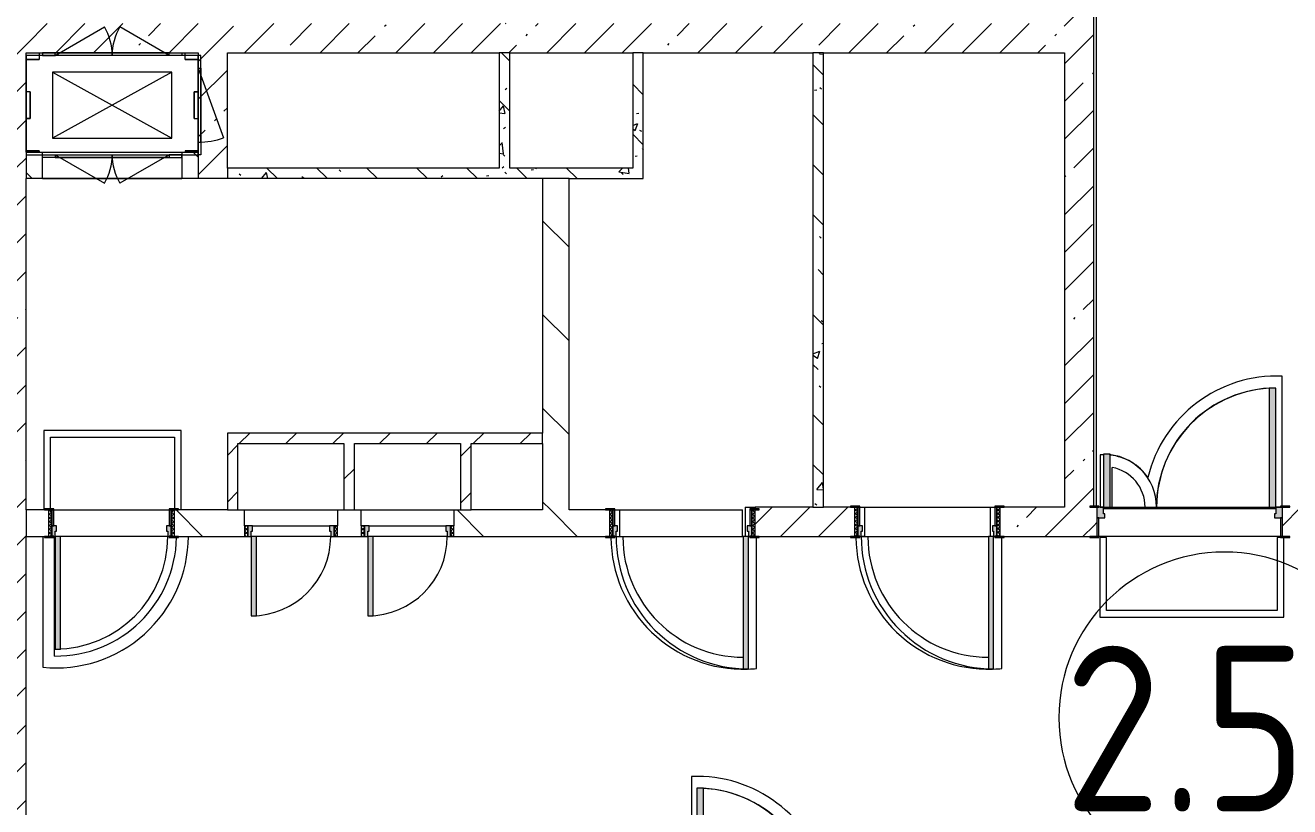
# Model space of a CAD drawing. Header units: millimetres. Extents: x 39815 to 261742, y -8553 to 29000.
# Drawn here: x 219696 to 229242, y 11360 to 17257 of the extents above; entities that cross this region are included whole.
import ezdxf

# ---------------------------------------------------------------- set-up
doc = ezdxf.new("R2010")
doc.units = ezdxf.units.MM
for name, color, linetype, lineweight in [('A-AREA-IDEN', 7, 'Continuous', 9), ('A-GENM-2', 7, 'Continuous', 5), ('A-WALL-2', 7, 'Continuous', 9), ('I-WALL-3', 7, 'Continuous', 5), ('M-EQPM-1', 7, 'Continuous', 5)]:
    doc.layers.add(name, color=color, linetype=linetype, lineweight=lineweight)
for name, color, linetype, lineweight, true_color in [('A-DOOR-2', 7, 'Continuous', 5, 0xaaaaaa), ('A-DOOR-3', 7, 'Continuous', 5, 0xe2e2e2), ('A-DOOR-FRAM-2', 7, 'Continuous', 5, 0xe2e2e2), ('A-DOOR-FRAM-3', 7, 'Continuous', 5, 0xaaaaaa), ('A-FLOR-1', 7, 'Continuous', 5, 0xaaaaaa), ('I-WALL-5', 7, 'Continuous', 5, 0x787878)]:
    doc.layers.add(name, color=color, linetype=linetype, lineweight=lineweight, true_color=true_color)
doc.styles.add('GOST Common_3', font='GOST_Common.ttf', dxfattribs={"width": 0.9, "height": 1250})
pattern_1 = [(45, (134731.94, 0), (-285.1231, 285.1231), []), (45, (135017.06, 0), (-285.1231, 285.1231), [504.031, -100.806, 16.764, -84.042])]
pattern_2 = [(135, (134731.94, 0), (-353.5534, -353.5534), [])]
pattern_3 = [(135, (134731.94, 0), (-377.1708, -377.1708), [533.4, -88.9, 17.78, -88.9]), (135, (134731.94, 376.94), (-377.1708, -377.1708), []), (50, (134731.94, 0), (637.6445, -55.7866), [66.675, -733.425]), (355, (134731.94, 0), (-123.3494, 668.699), [53.34, -586.74]), (100.451, (134785.1, -4.65), (514.299, 612.908), [56.665, -623.315]), (46.184, (134731.94, 177.8), (948.7764, -147.15), [100.012, -1100.137]), (96.636, (134811, 165.5), (830.909, 865.997), [84.998, -934.973]), (351.184, (134731.9, 177.8), (830.918, 865.988), [80.01, -880.11]), (21, (134820.84, 133.35), (530.6506, -357.9283), [66.675, -733.425]), (326, (134820.84, 133.35), (216.308, 644.6585), [53.34, -586.74]), (71.451, (134865.06, 103.5), (746.9596, 286.7243), [56.665, -623.315]), (37.5, (134731.94, 0), (10.81053, 295.9426), [16.764, -562.864, 16.764, -578.866, -588.962]), (37.5, (134731.94, 0), (10.81053, 295.9426), [-1175.258, 16.764, -572.198]), (7.5, (134731.94, 0), (233.8692, 350.6318), [16.764, -322.834, 16.764, -549.529, -224.472]), (7.5, (134731.94, 0), (233.8692, 350.6318), [-905.891, 16.764, -207.708]), (327.5, (134533.7, 0), (474.5678, -20.0513), [16.764, -205.486, 16.764, -676.656, -920.115]), (327.5, (134533.7, 0), (474.5678, -20.0513), [-915.67, 16.764, -903.351]), (317.5, (134444.8, 0), (518.4522, 88.9934), [16.764, -272.161, 16.764, -443.738, -653.415]), (317.5, (134444.8, 0), (518.4522, 88.9934), [-749.427, 16.764, -636.651])]
pattern_4 = [(45, (134731.94, 0), (-176.7767, 176.7767), [])]

# ---------------------------------------------------------------- blocks, each defined once
blk = doc.blocks.new('110_Дверь_СКБ_1Ст_Внутренняя1 - Д-8 950x2100h_охрана-V117-Общий план 2 этажа с размещением фрагментов 2_8-2_11')
at = {"layer": 'A-DOOR-2'}
h = blk.add_hatch(dxfattribs=at)
h.set_pattern_fill('FP_17', color=256, style=0, pattern_type=2)
h.set_pattern_definition([(135, (1826.41, 164.685), (-14.14214, -14.14214), []), (225, (1826.41, 164.685), (14.14214, -14.14214), [])])
h.paths.add_polyline_path([(487.5, 100), (462.5, 100), (462.5, -100), (487.5, -100)])
at = {"layer": 'A-DOOR-3'}
h = blk.add_hatch(color=256, dxfattribs=at)
h.paths.add_polyline_path([(437.5, 100), (437.5, 60), (427.5, 60), (427.5, 20), (462.5, 20), (462.5, 100)])
h.paths.add_polyline_path([(-412.5, 100), (-437.5, 100), (-437.5, 20), (-402.5, 20), (-402.5, 60), (-412.5, 60)])
at = {"layer": 'A-DOOR-FRAM-2'}
for points in [[(397.5, 950), (397.5, 100), (437.5, 100), (437.5, 950)], [(-492.5, 108), (-492.5, 100), (-422.5, 100), (-422.5, 108)], [(517.5, 108), (447.5, 108), (447.5, 100), (517.5, 100)], [(-422.5, 20), (-437.5, 20), (-437.5, -100), (-422.5, -100)], [(462.5, 20), (447.5, 20), (447.5, -100), (462.5, -100)], [(-492.5, -100), (-492.5, -108), (-422.5, -108), (-422.5, -100)], [(447.5, -100), (447.5, -108), (517.5, -108), (517.5, -100)]]:
    blk.add_hatch(color=256, dxfattribs=at).paths.add_polyline_path(points)
at = {"layer": 'A-DOOR-FRAM-3'}
h = blk.add_hatch(dxfattribs=at)
h.set_pattern_fill('FP_18', color=256, style=0, pattern_type=2)
h.set_pattern_definition([(45, (-296.384, 164.685), (-14.1421, 14.1421), []), (135, (-296.384, 164.685), (-14.1421, -14.1421), [])])
h.paths.add_polyline_path([(-437.5, 100), (-462.5, 100), (-462.5, -100), (-437.5, -100)])
at = {"layer": 'A-DOOR-2'}
for p, q in [((437.5, 950), (397.5, 950)), ((397.5, 950), (397.5, 100)), ((437.5, 100), (437.5, 950)), ((397.5, 100), (437.5, 100))]:
    blk.add_line(p, q, dxfattribs=at)
blk.add_arc((437.5, 100), 850, 90, 180, dxfattribs=at)
at = {"layer": 'A-DOOR-FRAM-3'}
for p, q in [((-422.5, 108), (-492.5, 108)), ((-492.5, 108), (-492.5, 100)), ((-492.5, 100), (-422.5, 100)), ((-437.5, 100), (-462.5, 100)), ((-462.5, 100), (-462.5, -100)), ((-412.5, 100), (-437.5, 100)), ((-437.5, 100), (-437.5, 20)), ((-437.5, -100), (-437.5, 100)), ((-422.5, 100), (-437.5, 100)), ((-437.5, 100), (-437.5, 99)), ((-437.5, 99), (-422.5, 99)), ((-422.5, 100), (-422.5, 108)), ((-422.5, 99), (-422.5, 100)), ((-412.5, 60), (-412.5, 100)), ((437.5, 100), (437.5, 60)), ((462.5, 100), (437.5, 100)), ((517.5, 108), (447.5, 108)), ((447.5, 108), (447.5, 100)), ((462.5, 100), (447.5, 100)), ((447.5, 100), (447.5, 99)), ((447.5, 100), (517.5, 100)), ((447.5, 99), (462.5, 99)), ((462.5, 20), (462.5, 100)), ((487.5, 100), (462.5, 100)), ((462.5, 100), (462.5, -100)), ((462.5, 99), (462.5, 100)), ((487.5, -100), (487.5, 100)), ((517.5, 100), (517.5, 108)), ((-437.5, 20), (-402.5, 20)), ((-422.5, 20), (-437.5, 20)), ((-437.5, 20), (-437.5, -100)), ((-422.5, -100), (-422.5, 20)), ((-402.5, 60), (-412.5, 60)), ((-402.5, 20), (-402.5, 60)), ((437.5, 60), (427.5, 60)), ((427.5, 60), (427.5, 20)), ((427.5, 20), (462.5, 20)), ((462.5, 20), (447.5, 20)), ((447.5, 20), (447.5, -100)), ((462.5, -100), (462.5, 20)), ((-422.5, -100), (-492.5, -100)), ((-492.5, -100), (-492.5, -108)), ((-492.5, -108), (-422.5, -108)), ((-462.5, -100), (-437.5, -100)), ((-437.5, -100), (-422.5, -100)), ((-422.5, -108), (-422.5, -100)), ((447.5, -100), (462.5, -100)), ((517.5, -100), (447.5, -100)), ((447.5, -100), (447.5, -108)), ((447.5, -108), (517.5, -108)), ((462.5, -100), (487.5, -100)), ((517.5, -108), (517.5, -100))]:
    blk.add_line(p, q, dxfattribs=at)
blk = doc.blocks.new('DOR_Проход в стене_Прямоугольный - 1050x1150 EI30-23344994-Общий план 2 этажа с размещением фрагментов 2_8-2_11')
at = {"layer": 'A-DOOR-2'}
for p, q in [((525, 100), (-525, 100)), ((525, -100), (-525, -100))]:
    blk.add_line(p, q, dxfattribs=at)
blk = doc.blocks.new('110_Дверь_СКБ_2Ст - Д-1_л_Лестничная клетка EIS60 2-32142534-Общий план 2 этажа с размещением фрагментов 2_8-2_11')
at = {"layer": 'A-DOOR-3'}
for points in [[(662.5, 110), (662.5, 1010), (612.5, 1010), (612.5, 110)], [(-587.5, 510), (-637.5, 510), (-637.5, 110), (-587.5, 110), (-587.5, 149.2)], [(712.5, 30), (697.5, 30), (697.5, -110), (712.5, -110)]]:
    blk.add_hatch(color=256, dxfattribs=at).paths.add_polyline_path(points)
h = blk.add_hatch(color=256, dxfattribs=at)
h.paths.add_polyline_path([(712.5, 110), (662.5, 110), (662.5, 60), (652.5, 60), (652.5, 30), (712.5, 30)])
h.paths.add_polyline_path([(-627.5, 30), (-627.5, 60), (-637.5, 60), (-637.5, 110), (-687.5, 110), (-687.5, 30)])
at = {"layer": 'A-DOOR-FRAM-2'}
for points in [[(-672.5, 110), (-672.5, 118), (-742.5, 118), (-742.5, 110)], [(767.5, 110), (767.5, 118), (697.5, 118), (697.5, 110)], [(-672.5, 30), (-687.5, 30), (-687.5, -110), (-672.5, -110)], [(-672.5, -110), (-742.5, -110), (-742.5, -118), (-672.5, -118)], [(767.5, -118), (767.5, -110), (697.5, -110), (697.5, -118)]]:
    blk.add_hatch(color=256, dxfattribs=at).paths.add_polyline_path(points)
at = {"layer": 'A-DOOR-2'}
for p, q in [((662.5, 1010), (612.5, 1010)), ((612.5, 1010), (612.5, 110)), ((662.5, 110), (662.5, 1010)), ((-637.5, 510), (-637.5, 110)), ((-587.5, 510), (-637.5, 510)), ((-587.5, 110), (-587.5, 510)), ((-637.5, 110), (-587.5, 110)), ((612.5, 110), (662.5, 110))]:
    blk.add_line(p, q, dxfattribs=at)
for centre, radius, start, end in [((662.5, 110), 900, 90, 180), ((-637.5, 110), 400, 360, 90)]:
    blk.add_arc(centre, radius, start, end, dxfattribs=at)
at = {"layer": 'A-DOOR-FRAM-3'}
for p, q in [((-672.5, 118), (-742.5, 118)), ((-742.5, 118), (-742.5, 110)), ((-742.5, 110), (-672.5, 110)), ((-637.5, 110), (-687.5, 110)), ((-687.5, 110), (-687.5, 30)), ((-672.5, 110), (-672.5, 118)), ((-637.5, 60), (-637.5, 110)), ((662.5, 110), (662.5, 60)), ((712.5, 110), (662.5, 110)), ((767.5, 118), (697.5, 118)), ((697.5, 118), (697.5, 110)), ((697.5, 110), (767.5, 110)), ((712.5, 30), (712.5, 110)), ((767.5, 110), (767.5, 118)), ((-687.5, 30), (-627.5, 30)), ((-672.5, 30), (-687.5, 30)), ((-687.5, 30), (-687.5, -110)), ((-672.5, -110), (-672.5, 30)), ((-627.5, 60), (-637.5, 60)), ((-627.5, 30), (-627.5, 60)), ((662.5, 60), (652.5, 60)), ((652.5, 60), (652.5, 30)), ((652.5, 30), (712.5, 30)), ((712.5, 30), (697.5, 30)), ((697.5, 30), (697.5, -110)), ((712.5, -110), (712.5, 30)), ((-672.5, -110), (-742.5, -110)), ((-742.5, -110), (-742.5, -118)), ((-742.5, -118), (-672.5, -118)), ((-687.5, -110), (-672.5, -110)), ((-672.5, -118), (-672.5, -110)), ((697.5, -110), (712.5, -110)), ((767.5, -110), (697.5, -110)), ((697.5, -110), (697.5, -118)), ((697.5, -118), (767.5, -118)), ((767.5, -118), (767.5, -110))]:
    blk.add_line(p, q, dxfattribs=at)
blk = doc.blocks.new('110_Дверь_СКБ_2Ст - Д-2а_п_ Из коридора на лестницу-32215207-Общий план 2 этажа с размещением фрагментов 2_8-2_11')
at = {"layer": 'A-DOOR-3'}
for points in [[(-587.5, 100), (-587.5, 1000), (-637.5, 1000), (-637.5, 100)], [(662.5, 100), (662.5, 500), (612.5, 500), (612.5, 100)], [(712.5, -100), (712.5, 20), (697.5, 20), (697.5, -100)]]:
    blk.add_hatch(color=256, dxfattribs=at).paths.add_polyline_path(points)
h = blk.add_hatch(color=256, dxfattribs=at)
h.paths.add_polyline_path([(652.5, 20), (712.5, 20), (712.5, 100), (662.5, 100), (662.5, 50), (652.5, 50)])
h.paths.add_polyline_path([(-687.5, 20), (-627.5, 20), (-627.5, 50), (-637.5, 50), (-637.5, 100), (-687.5, 100)])
at = {"layer": 'A-DOOR-FRAM-2'}
for points in [[(-672.5, 100), (-672.5, 108), (-742.5, 108), (-742.5, 100)], [(767.5, 100), (767.5, 108), (697.5, 108), (697.5, 100)], [(-672.5, -100), (-672.5, 20), (-687.5, 20), (-687.5, -100)], [(-672.5, -108), (-672.5, -100), (-742.5, -100), (-742.5, -108)], [(767.5, -108), (767.5, -100), (697.5, -100), (697.5, -108)]]:
    blk.add_hatch(color=256, dxfattribs=at).paths.add_polyline_path(points)
at = {"layer": 'A-DOOR-2'}
for p, q in [((-637.5, 1000), (-637.5, 100)), ((-587.5, 1000), (-637.5, 1000)), ((-587.5, 100), (-587.5, 1000)), ((662.5, 500), (612.5, 500)), ((612.5, 500), (612.5, 100)), ((662.5, 100), (662.5, 500)), ((-637.5, 100), (-587.5, 100)), ((612.5, 100), (662.5, 100))]:
    blk.add_line(p, q, dxfattribs=at)
for centre, radius, start, end in [((-637.5, 100), 900, 0, 90), ((662.5, 100), 400, 90, 180)]:
    blk.add_arc(centre, radius, start, end, dxfattribs=at)
at = {"layer": 'A-DOOR-FRAM-3'}
for p, q in [((-672.5, 108), (-742.5, 108)), ((-742.5, 108), (-742.5, 100)), ((-742.5, 100), (-672.5, 100)), ((-637.5, 100), (-687.5, 100)), ((-687.5, 100), (-687.5, 20)), ((-672.5, 100), (-672.5, 108)), ((-637.5, 50), (-637.5, 100)), ((662.5, 100), (662.5, 50)), ((712.5, 100), (662.5, 100)), ((767.5, 108), (697.5, 108)), ((697.5, 108), (697.5, 100)), ((697.5, 100), (767.5, 100)), ((712.5, 20), (712.5, 100)), ((767.5, 100), (767.5, 108)), ((-687.5, 20), (-627.5, 20)), ((-672.5, 20), (-687.5, 20)), ((-687.5, 20), (-687.5, -100)), ((-672.5, -100), (-672.5, 20)), ((-627.5, 50), (-637.5, 50)), ((-627.5, 20), (-627.5, 50)), ((662.5, 50), (652.5, 50)), ((652.5, 50), (652.5, 20)), ((652.5, 20), (712.5, 20)), ((712.5, 20), (697.5, 20)), ((697.5, 20), (697.5, -100)), ((712.5, -100), (712.5, 20)), ((-672.5, -100), (-742.5, -100)), ((-742.5, -100), (-742.5, -108)), ((-742.5, -108), (-672.5, -108)), ((-687.5, -100), (-672.5, -100)), ((-672.5, -108), (-672.5, -100)), ((697.5, -100), (712.5, -100)), ((767.5, -100), (697.5, -100)), ((697.5, -100), (697.5, -108)), ((697.5, -108), (767.5, -108)), ((767.5, -108), (767.5, -100))]:
    blk.add_line(p, q, dxfattribs=at)
blk = doc.blocks.new('110_Дверь_СКБ_1Ст_Внутренняя1 - Д-3 _п_ 1100x2100h_много всего-32102842-Общий план 2 этажа с размещением фрагментов 2_8-2_11')
at = {"layer": 'A-DOOR-2'}
h = blk.add_hatch(dxfattribs=at)
h.set_pattern_fill('FP_95', color=256, style=0, pattern_type=2)
h.set_pattern_definition([(135, (1751.41, 174.685), (-14.14214, -14.14214), []), (225, (1751.41, 174.685), (14.14214, -14.14214), [])])
h.paths.add_polyline_path([(562.5, 110), (537.5, 110), (537.5, -110), (562.5, -110)])
at = {"layer": 'A-DOOR-3'}
h = blk.add_hatch(color=256, dxfattribs=at)
h.paths.add_polyline_path([(512.5, 110), (512.5, 70), (502.5, 70), (502.5, 30), (537.5, 30), (537.5, 110)])
h.paths.add_polyline_path([(-487.5, 110), (-512.5, 110), (-512.5, 30), (-477.5, 30), (-477.5, 70), (-487.5, 70)])
at = {"layer": 'A-DOOR-FRAM-2'}
for points in [[(-487.5, 1110), (-487.5, 110), (-447.5, 110), (-447.5, 1110)], [(-567.5, 118), (-567.5, 110), (-497.5, 110), (-497.5, 118)], [(592.5, 118), (522.5, 118), (522.5, 110), (592.5, 110)], [(-497.5, 30), (-512.5, 30), (-512.5, -110), (-497.5, -110)], [(537.5, 30), (522.5, 30), (522.5, -110), (537.5, -110)], [(-567.5, -110), (-567.5, -118), (-497.5, -118), (-497.5, -110)], [(592.5, -110), (522.5, -110), (522.5, -118), (592.5, -118)]]:
    blk.add_hatch(color=256, dxfattribs=at).paths.add_polyline_path(points)
at = {"layer": 'A-DOOR-FRAM-3'}
h = blk.add_hatch(dxfattribs=at)
h.set_pattern_fill('FP_96', color=256, style=0, pattern_type=2)
h.set_pattern_definition([(45, (-371.384, 174.685), (-14.1421, 14.1421), []), (135, (-371.384, 174.685), (-14.1421, -14.1421), [])])
h.paths.add_polyline_path([(-512.5, 110), (-537.5, 110), (-537.5, -110), (-512.5, -110)])
at = {"layer": 'A-DOOR-2'}
for p, q in [((-487.5, 1110), (-487.5, 110)), ((-447.5, 1110), (-487.5, 1110)), ((-447.5, 110), (-447.5, 1110)), ((-487.5, 110), (-447.5, 110))]:
    blk.add_line(p, q, dxfattribs=at)
blk.add_arc((-487.5, 110), 1000, 360, 90, dxfattribs=at)
at = {"layer": 'A-DOOR-FRAM-3'}
for p, q in [((-497.5, 118), (-567.5, 118)), ((-567.5, 118), (-567.5, 110)), ((-567.5, 110), (-497.5, 110)), ((-512.5, 110), (-537.5, 110)), ((-537.5, 110), (-537.5, -110)), ((-487.5, 110), (-512.5, 110)), ((-512.5, 110), (-512.5, 30)), ((-512.5, -110), (-512.5, 110)), ((-497.5, 110), (-512.5, 110)), ((-512.5, 110), (-512.5, 109)), ((-512.5, 109), (-497.5, 109)), ((-497.5, 110), (-497.5, 118)), ((-497.5, 109), (-497.5, 110)), ((-487.5, 70), (-487.5, 110)), ((512.5, 110), (512.5, 70)), ((537.5, 110), (512.5, 110)), ((592.5, 118), (522.5, 118)), ((522.5, 118), (522.5, 110)), ((537.5, 110), (522.5, 110)), ((522.5, 110), (522.5, 109)), ((522.5, 110), (592.5, 110)), ((522.5, 109), (537.5, 109)), ((537.5, 30), (537.5, 110)), ((562.5, 110), (537.5, 110)), ((537.5, 110), (537.5, -110)), ((537.5, 109), (537.5, 110)), ((562.5, -110), (562.5, 110)), ((592.5, 110), (592.5, 118)), ((-512.5, 30), (-477.5, 30)), ((-497.5, 30), (-512.5, 30)), ((-512.5, 30), (-512.5, -110)), ((-497.5, -110), (-497.5, 30)), ((-477.5, 70), (-487.5, 70)), ((-477.5, 30), (-477.5, 70)), ((512.5, 70), (502.5, 70)), ((502.5, 70), (502.5, 30)), ((502.5, 30), (537.5, 30)), ((537.5, 30), (522.5, 30)), ((522.5, 30), (522.5, -110)), ((537.5, -110), (537.5, 30)), ((-497.5, -110), (-567.5, -110)), ((-567.5, -110), (-567.5, -118)), ((-567.5, -118), (-497.5, -118)), ((-537.5, -110), (-512.5, -110)), ((-512.5, -110), (-497.5, -110)), ((-497.5, -118), (-497.5, -110)), ((522.5, -110), (537.5, -110)), ((592.5, -110), (522.5, -110)), ((522.5, -110), (522.5, -118)), ((522.5, -118), (592.5, -118)), ((537.5, -110), (562.5, -110)), ((592.5, -118), (592.5, -110))]:
    blk.add_line(p, q, dxfattribs=at)
blk = doc.blocks.new('110_Дверь_СКБ_1Ст_Внутренняя1 - Д-3 _п_ 1100x2100h_много всего-32102838-Общий план 2 этажа с размещением фрагментов 2_8-2_11')
at = {"layer": 'A-DOOR-2'}
h = blk.add_hatch(dxfattribs=at)
h.set_pattern_fill('FP_74', color=256, style=0, pattern_type=2)
h.set_pattern_definition([(135, (1751.41, 164.685), (-14.14214, -14.14214), []), (225, (1751.41, 164.685), (14.14214, -14.14214), [])])
h.paths.add_polyline_path([(562.5, 100), (537.5, 100), (537.5, -100), (562.5, -100)])
at = {"layer": 'A-DOOR-3'}
h = blk.add_hatch(color=256, dxfattribs=at)
h.paths.add_polyline_path([(-512.5, 100), (-512.5, 20), (-477.5, 20), (-477.5, 60), (-487.5, 60), (-487.5, 100), (-495.9, 100)])
h.paths.add_polyline_path([(512.5, 100), (512.5, 60), (502.5, 60), (502.5, 20), (537.5, 20), (537.5, 100)])
at = {"layer": 'A-DOOR-FRAM-2'}
for points in [[(-487.5, 1100), (-487.5, 100), (-447.5, 100), (-447.5, 1100)], [(-567.5, 108), (-567.5, 100), (-497.5, 100), (-497.5, 108)], [(592.5, 108), (522.5, 108), (522.5, 100), (592.5, 100)], [(-497.5, 20), (-512.5, 20), (-512.5, -100), (-497.5, -100)], [(537.5, 20), (522.5, 20), (522.5, -100), (537.5, -100)], [(-567.5, -100), (-567.5, -108), (-497.5, -108), (-497.5, -100)], [(592.5, -100), (522.5, -100), (522.5, -108), (592.5, -108)]]:
    blk.add_hatch(color=256, dxfattribs=at).paths.add_polyline_path(points)
at = {"layer": 'A-DOOR-FRAM-3'}
h = blk.add_hatch(dxfattribs=at)
h.set_pattern_fill('FP_75', color=256, style=0, pattern_type=2)
h.set_pattern_definition([(45, (-371.384, 164.685), (-14.1421, 14.1421), []), (135, (-371.384, 164.685), (-14.1421, -14.1421), [])])
h.paths.add_polyline_path([(-512.5, 100), (-537.5, 100), (-537.5, -100), (-512.5, -100)])
at = {"layer": 'A-DOOR-2'}
for p, q in [((-487.5, 1100), (-487.5, 100)), ((-447.5, 1100), (-487.5, 1100)), ((-447.5, 100), (-447.5, 1100)), ((-487.5, 100), (-447.5, 100))]:
    blk.add_line(p, q, dxfattribs=at)
blk.add_arc((-487.5, 100), 1000, 360, 90, dxfattribs=at)
at = {"layer": 'A-DOOR-FRAM-3'}
for p, q in [((-497.5, 108), (-567.5, 108)), ((-567.5, 108), (-567.5, 100)), ((-567.5, 100), (-497.5, 100)), ((-512.5, 100), (-537.5, 100)), ((-537.5, 100), (-537.5, -100)), ((-487.5, 100), (-512.5, 100)), ((-512.5, 100), (-512.5, 20)), ((-512.5, -100), (-512.5, 100)), ((-497.5, 100), (-512.5, 100)), ((-512.5, 100), (-512.5, 99)), ((-512.5, 99), (-497.5, 99)), ((-497.5, 100), (-497.5, 108)), ((-497.5, 99), (-497.5, 100)), ((-487.5, 60), (-487.5, 100)), ((512.5, 100), (512.5, 60)), ((537.5, 100), (512.5, 100)), ((592.5, 108), (522.5, 108)), ((522.5, 108), (522.5, 100)), ((537.5, 100), (522.5, 100)), ((522.5, 100), (522.5, 99)), ((522.5, 100), (592.5, 100)), ((522.5, 99), (537.5, 99)), ((537.5, 20), (537.5, 100)), ((562.5, 100), (537.5, 100)), ((537.5, 100), (537.5, -100)), ((537.5, 99), (537.5, 100)), ((562.5, -100), (562.5, 100)), ((592.5, 100), (592.5, 108)), ((-512.5, 20), (-477.5, 20)), ((-497.5, 20), (-512.5, 20)), ((-512.5, 20), (-512.5, -100)), ((-497.5, -100), (-497.5, 20)), ((-477.5, 60), (-487.5, 60)), ((-477.5, 20), (-477.5, 60)), ((512.5, 60), (502.5, 60)), ((502.5, 60), (502.5, 20)), ((502.5, 20), (537.5, 20)), ((537.5, 20), (522.5, 20)), ((522.5, 20), (522.5, -100)), ((537.5, -100), (537.5, 20)), ((-497.5, -100), (-567.5, -100)), ((-567.5, -100), (-567.5, -108)), ((-567.5, -108), (-497.5, -108)), ((-537.5, -100), (-512.5, -100)), ((-512.5, -100), (-497.5, -100)), ((-497.5, -108), (-497.5, -100)), ((522.5, -100), (537.5, -100)), ((592.5, -100), (522.5, -100)), ((522.5, -100), (522.5, -108)), ((522.5, -108), (592.5, -108)), ((537.5, -100), (562.5, -100)), ((592.5, -108), (592.5, -100))]:
    blk.add_line(p, q, dxfattribs=at)
blk = doc.blocks.new('160_Подъемник - 160_Подъемник-23521422-Общий план 2 этажа с размещением фрагментов 2_8-2_11')
at = {"layer": 'A-GENM-2'}
for p, q in [((220, 0), (592.4, 215)), ((220, 0), (592.4, 215)), ((1080, 0), (707.6, 215)), ((1080, 0), (707.6, 215)), ((-20, -95), (-20, 0)), ((-20, 0), (0, 0)), ((0, 0), (0, -95)), ((220, 20), (125, 20)), ((125, 20), (125, 0)), ((220, 20), (125, 20)), ((125, 20), (125, 0)), ((220, 0), (220, 20)), ((1080, 20), (220, 20)), ((220, 20), (1080, 20)), ((220, 0), (220, 20)), ((1080, 20), (220, 20)), ((220, 20), (1080, 20)), ((1080, 0), (1080, 20)), ((1080, 20), (1175, 20)), ((1080, 0), (1080, 20)), ((1080, 20), (1175, 20)), ((1175, 20), (1175, 0)), ((1175, 20), (1175, 0)), ((0, -95), (-20, -95)), ((-20, -95), (-20, -655)), ((-20, -655), (-20, -95)), ((125, 0), (220, 0)), ((125, 0), (220, 0)), ((1175, 0), (1080, 0)), ((1175, 0), (1080, 0)), ((0, -655), (-191.5, -128.8)), ((0, -655), (-20, -655)), ((-20, -655), (-20, -750)), ((0, -750), (0, -655)), ((-20, -750), (0, -750)), ((125, -770), (125, -750)), ((125, -750), (220, -750)), ((125, -770), (125, -750)), ((125, -750), (220, -750)), ((220, -750), (220, -770)), ((220, -750), (592.4, -965)), ((220, -750), (220, -770)), ((220, -750), (592.4, -965)), ((1080, -750), (707.6, -965)), ((1080, -750), (707.6, -965)), ((1080, -750), (1080, -770)), ((1175, -750), (1080, -750)), ((1080, -750), (1080, -770)), ((1175, -750), (1080, -750)), ((1175, -770), (1175, -750)), ((1175, -770), (1175, -750)), ((220, -770), (125, -770)), ((220, -770), (125, -770)), ((1080, -770), (220, -770)), ((220, -770), (1080, -770)), ((220, -770), (792, -770)), ((1080, -770), (508, -770)), ((1080, -770), (1175, -770)), ((1080, -770), (1175, -770))]:
    blk.add_line(p, q, dxfattribs=at)
for centre, radius, start, end in [((220, 0), 430, 0, 30), ((220, 0), 430, 0, 30), ((1080, 0), 430, 150, 180), ((1080, 0), 430, 150, 180), ((0, -655), 560, 90, 110), ((220, -750), 430, 330, 0), ((220, -750), 430, 330, 0), ((1080, -750), 430, 180, 210), ((1080, -750), 430, 180, 210)]:
    blk.add_arc(centre, radius, start, end, dxfattribs=at)
at = {"layer": 'M-EQPM-1'}
for p, q in [((1300, 0), (0, 0)), ((0, 0), (0, -750)), ((1300, -750), (1300, 0)), ((1100, -625), (200, -125)), ((200, -625), (1100, -125)), ((1100, -125), (200, -125)), ((200, -125), (200, -625)), ((1100, -625), (1100, -125)), ((200, -625), (1100, -625)), ((0, -750), (1300, -750))]:
    blk.add_line(p, q, dxfattribs=at)
blk = doc.blocks.new('Закладная деталь приямка - 200_100-20924312-Общий план 2 этажа с размещением фрагментов 2_8-2_11')
at = {"layer": 'M-EQPM-1'}
for p, q in [((85000, 16755), (84970, 16755)), ((85000, 16755), (84970, 16755)), ((85000, 16555), (85000, 16755)), ((85000, 16755), (85000, 16555)), ((84970, 16555), (85000, 16555)), ((85000, 16555), (84970, 16555))]:
    blk.add_line(p, q, dxfattribs=at)
blk = doc.blocks.new('Закладная деталь приямка - 200_100-V182-Общий план 2 этажа с размещением фрагментов 2_8-2_11')
at = {"layer": 'M-EQPM-1'}
for p, q in [((86240, 16755), (86240, 16555)), ((86240, 16555), (86240, 16755)), ((86270, 16755), (86240, 16755)), ((86240, 16755), (86270, 16755)), ((86240, 16555), (86270, 16555)), ((86240, 16555), (86270, 16555))]:
    blk.add_line(p, q, dxfattribs=at)
blk = doc.blocks.new('Закладная деталь приямка - 150_100-20924311-Общий план 2 этажа с размещением фрагментов 2_8-2_11')
at = {"layer": 'M-EQPM-1'}
for p, q in [((84970, 17000), (85070, 17000)), ((85070, 17000), (84970, 17000)), ((85070, 17050), (85070, 17000)), ((85070, 17050), (85070, 17000))]:
    blk.add_line(p, q, dxfattribs=at)
blk = doc.blocks.new('Закладная деталь приямка - 150_100-V183-Общий план 2 этажа с размещением фрагментов 2_8-2_11')
at = {"layer": 'M-EQPM-1'}
for p, q in [((86170, 17000), (86170, 17050)), ((86170, 17000), (86170, 17050)), ((86270, 17000), (86170, 17000)), ((86170, 17000), (86270, 17000))]:
    blk.add_line(p, q, dxfattribs=at)
blk = doc.blocks.new('Закладная деталь приямка - 150_100-V184-Общий план 2 этажа с размещением фрагментов 2_8-2_11')
at = {"layer": 'M-EQPM-1'}
for p, q in [((86270, 16310), (86170, 16310)), ((86170, 16310), (86270, 16310)), ((86170, 16310), (86170, 16300)), ((86170, 16310), (86170, 16300))]:
    blk.add_line(p, q, dxfattribs=at)
blk = doc.blocks.new('Закладная деталь приямка - 150_100-V185-Общий план 2 этажа с размещением фрагментов 2_8-2_11')
at = {"layer": 'M-EQPM-1'}
for p, q in [((85070, 16310), (84970, 16310)), ((84970, 16310), (85070, 16310)), ((85070, 16300), (85070, 16310)), ((85070, 16310), (85070, 16300))]:
    blk.add_line(p, q, dxfattribs=at)
blk = doc.blocks.new('110_Дверь_СКБ_1Ст - д-18 700x2100h_Технический шкаф ЭОМ и СС-V197-Общий план 2 этажа с размещением фрагментов 2_8-2_11')
at = {"layer": 'A-DOOR-2'}
h = blk.add_hatch(dxfattribs=at)
h.set_pattern_fill('FP_7', color=256, style=0, pattern_type=2)
h.set_pattern_definition([(135, (1951.41, 164.685), (-14.14214, -14.14214), []), (225, (1951.41, 164.685), (14.14214, -14.14214), [])])
h.paths.add_polyline_path([(362.5, 100), (337.5, 100), (337.5, 20), (362.5, 20)])
at = {"layer": 'A-DOOR-3'}
h = blk.add_hatch(color=256, dxfattribs=at)
h.paths.add_polyline_path([(312.5, 100), (312.5, 60), (302.5, 60), (302.5, 20), (337.5, 20), (337.5, 100)])
h.paths.add_polyline_path([(-287.5, 100), (-312.5, 100), (-312.5, 20), (-277.5, 20), (-277.5, 60), (-287.5, 60)])
at = {"layer": 'A-DOOR-FRAM-2'}
blk.add_hatch(color=256, dxfattribs=at).paths.add_polyline_path([(272.5, 700), (272.5, 100), (312.5, 100), (312.5, 700)])
at = {"layer": 'A-DOOR-FRAM-3'}
h = blk.add_hatch(dxfattribs=at)
h.set_pattern_fill('FP_8', color=256, style=0, pattern_type=2)
h.set_pattern_definition([(45, (-171.384, 164.685), (-14.1421, 14.1421), []), (135, (-171.384, 164.685), (-14.1421, -14.1421), [])])
h.paths.add_polyline_path([(-312.5, 100), (-337.5, 100), (-337.5, 20), (-312.5, 20)])
at = {"layer": 'A-DOOR-2'}
for p, q in [((312.5, 700), (272.5, 700)), ((272.5, 700), (272.5, 100)), ((312.5, 100), (312.5, 700)), ((272.5, 100), (312.5, 100))]:
    blk.add_line(p, q, dxfattribs=at)
blk.add_arc((312.5, 100), 600, 90, 180, dxfattribs=at)
at = {"layer": 'A-DOOR-FRAM-3'}
for p, q in [((-312.5, 100), (-337.5, 100)), ((-337.5, 100), (-337.5, 20)), ((-287.5, 100), (-312.5, 100)), ((-312.5, 100), (-312.5, 20)), ((-312.5, 20), (-312.5, 100)), ((-287.5, 60), (-287.5, 100)), ((-287.5, 100), (272.5, 100)), ((312.5, 100), (312.5, 60)), ((337.5, 100), (312.5, 100)), ((337.5, 20), (337.5, 100)), ((362.5, 100), (337.5, 100)), ((337.5, 100), (337.5, 20)), ((362.5, 20), (362.5, 100)), ((-337.5, 20), (-312.5, 20)), ((-312.5, 20), (-277.5, 20)), ((-277.5, 60), (-287.5, 60)), ((-277.5, 20), (-277.5, 60)), ((302.5, 20), (-277.5, 20)), ((312.5, 60), (302.5, 60)), ((302.5, 60), (302.5, 20)), ((302.5, 20), (337.5, 20)), ((337.5, 20), (362.5, 20))]:
    blk.add_line(p, q, dxfattribs=at)
blk = doc.blocks.new('Марка_Помещения - Номер-25198446-Общий план 2 этажа с размещением фрагментов 2_8-2_11')
at = {"layer": 'A-AREA-IDEN'}
for start, end in [(360, 180), (180, 360)]:
    blk.add_arc((0, 0), 2.5, start, end, dxfattribs=at)

msp = doc.modelspace()

# ---------------------------------------------------------------- hatches: boundary and pattern name
at = {"layer": 'I-WALL-3'}
h = msp.add_hatch(dxfattribs=at)
h.set_pattern_fill('FP_69', color=256, style=0, pattern_type=2)
h.set_pattern_definition(pattern_1)
h.paths.add_polyline_path([(227761.9, 13400), (227761.9, 13620), (227731.9, 13620), (227731.9, 13628), (227761.9, 13628), (227761.9, 21550), (227541.9, 21550), (227541.9, 13400), (227731.9, 13400)])
h = msp.add_hatch(dxfattribs=at)
h.set_pattern_fill('FP_69', color=256, style=0, pattern_type=2)
h.set_pattern_definition(pattern_1)
h.paths.add_polyline_path([(219623.2, 16300), (219701.9, 16300), (219701.9, 17270), (219481.9, 17270), (219481.9, 16300)])
h = msp.add_hatch(dxfattribs=at)
h.set_pattern_fill('FP_69', color=256, style=0, pattern_type=2)
h.set_pattern_definition(pattern_1)
h.paths.add_polyline_path([(221001.9, 17050), (221221.9, 17050), (221221.9, 17270), (219701.9, 17270), (219701.9, 17050), (220731.6, 17050)])
h = msp.add_hatch(dxfattribs=at)
h.set_pattern_fill('FP_69', color=256, style=0, pattern_type=2)
h.set_pattern_definition(pattern_1)
h.paths.add_polyline_path([(227541.9, 17050), (227541.9, 17270), (221221.9, 17270), (221221.9, 17050), (226273.7, 17050)])
h = msp.add_hatch(dxfattribs=at)
h.set_pattern_fill('FP_69', color=256, style=0, pattern_type=2)
h.set_pattern_definition(pattern_1)
h.paths.add_polyline_path([(221221.9, 16100), (221221.9, 17050), (221001.9, 17050), (221001.9, 16100)])
h = msp.add_hatch(dxfattribs=at)
h.set_pattern_fill('FP_69', color=256, style=0, pattern_type=2)
h.set_pattern_definition(pattern_1)
h.paths.add_polyline_path([(219481.9, 10400), (219701.9, 10400), (219701.9, 16300), (219481.9, 16300), (219481.9, 10422.3)])
h = msp.add_hatch(dxfattribs=at)
h.set_pattern_fill('FP_72', color=256, style=0, pattern_type=2)
h.set_pattern_definition(pattern_2)
h.paths.add_polyline_path([(219701.9, 16100), (219826.9, 16100), (219826.9, 16300), (219701.9, 16300)])
h.paths.add_polyline_path([(221001.9, 16100), (221001.9, 16300), (220876.9, 16300), (220876.9, 16100)])
h = msp.add_hatch(dxfattribs=at)
h.set_pattern_fill('FP_72', color=256, style=0, pattern_type=2)
h.set_pattern_definition(pattern_2)
h.paths.add_polyline_path([(223801.9, 13600), (223801.9, 16100), (223601.9, 16100), (223601.9, 13600)])
h = msp.add_hatch(dxfattribs=at)
h.set_pattern_fill('FP_73', color=256, style=0, pattern_type=2)
h.set_pattern_definition(pattern_4)
h.paths.add_polyline_path([(221285.8, 13600), (221301.9, 13600), (221301.9, 14180), (221221.9, 14180), (221221.9, 13600)])
h = msp.add_hatch(dxfattribs=at)
h.set_pattern_fill('FP_73', color=256, style=0, pattern_type=2)
h.set_pattern_definition(pattern_4)
h.paths.add_polyline_path([(223601.9, 14100), (223601.9, 14180), (221301.9, 14180), (221301.9, 14100), (223061.9, 14100)])
h = msp.add_hatch(dxfattribs=at)
h.set_pattern_fill('FP_73', color=256, style=0, pattern_type=2)
h.set_pattern_definition(pattern_4)
h.paths.add_polyline_path([(222181.9, 13600), (222181.9, 14100), (222101.9, 14100), (222101.9, 13600)])
h = msp.add_hatch(dxfattribs=at)
h.set_pattern_fill('FP_73', color=256, style=0, pattern_type=2)
h.set_pattern_definition(pattern_4)
h.paths.add_polyline_path([(223061.9, 13600), (223061.9, 14100), (222981.9, 14100), (222981.9, 13600)])
h = msp.add_hatch(dxfattribs=at)
h.set_pattern_fill('FP_72', color=256, style=0, pattern_type=2)
h.set_pattern_definition(pattern_2)
h.paths.add_polyline_path([(219701.9, 13400), (219871.9, 13400), (219871.9, 13600), (219701.9, 13600)])
h.paths.add_polyline_path([(222231.9, 13400), (222231.9, 13600), (222051.9, 13600), (222051.9, 13400)])
h.paths.add_polyline_path([(221351.9, 13400), (221351.9, 13600), (220821.9, 13600), (220821.9, 13400), (221285.8, 13400)])
h = msp.add_hatch(dxfattribs=at)
h.set_pattern_fill('FP_72', color=256, style=0, pattern_type=2)
h.set_pattern_definition(pattern_2)
h.paths.add_polyline_path([(222948.5, 13400), (224106.9, 13400), (224106.9, 13600), (222931.9, 13600), (222931.9, 13400)])
h = msp.add_hatch(dxfattribs=at)
h.set_pattern_fill('FP_69', color=256, style=0, pattern_type=2)
h.set_pattern_definition(pattern_1)
h.paths.add_polyline_path([(225236.9, 13400), (225956.9, 13400), (225956.9, 13620), (225206.9, 13620), (225206.9, 13608), (225236.9, 13608), (225236.9, 13600), (225206.9, 13600), (225206.9, 13400)])
h.paths.add_polyline_path([(227382.2, 13400), (227541.9, 13400), (227541.9, 13620), (227056.9, 13620), (227056.9, 13400), (227086.9, 13400)])
h = msp.add_hatch(dxfattribs=at)
h.set_pattern_fill('FP_69', color=256, style=0, pattern_type=2)
h.set_pattern_definition(pattern_1)
h.paths.add_polyline_path([(229420.3, 13400), (229531.9, 13400), (229531.9, 13620), (229186.9, 13620), (229186.9, 13400), (229241.9, 13400)])
h.paths.add_polyline_path([(227761.9, 13400), (227786.9, 13400), (227786.9, 13620), (227761.9, 13620), (227761.9, 13540)])
at = {"layer": 'I-WALL-5'}
h = msp.add_hatch(dxfattribs=at)
h.set_pattern_fill('FP_78', color=256, style=0, pattern_type=2)
h.set_pattern_definition(pattern_3)
h.paths.add_polyline_path([(223353.7, 16180), (223353.7, 17050), (223273.7, 17050), (223273.7, 16180)])
h.paths.add_polyline_path([(223273.7, 17270), (223353.7, 17270), (223353.7, 21235.8), (223273.7, 21235.8), (223273.7, 17987.1)])
h = msp.add_hatch(dxfattribs=at)
h.set_pattern_fill('FP_78', color=256, style=0, pattern_type=2)
h.set_pattern_definition(pattern_3)
h.paths.add_polyline_path([(224361.9, 16180), (224361.9, 17050), (224281.9, 17050), (224281.9, 16180)])
h = msp.add_hatch(dxfattribs=at)
h.set_pattern_fill('FP_78', color=256, style=0, pattern_type=2)
h.set_pattern_definition(pattern_3)
h.paths.add_polyline_path([(225719.5, 13620), (225722.7, 13620), (225722.7, 17050), (225642.7, 17050), (225642.7, 13620)])
h = msp.add_hatch(dxfattribs=at)
h.set_pattern_fill('FP_78', color=256, style=0, pattern_type=2)
h.set_pattern_definition(pattern_3)
h.paths.add_polyline_path([(224361.9, 16100), (224361.9, 16180), (221221.9, 16180), (221221.9, 16100), (224056.9, 16100)])

# ---------------------------------------------------------------- linework, layer by layer
at = {"layer": 'A-FLOR-1'}
for p, q in [((227781.9, 21130), (227781.9, 13628)), ((229185.5, 13628), (229185.5, 14609.2)), ((219836.7, 14200), (219836.7, 13600)), ((220871.9, 14200), (219836.7, 14200)), ((219886.7, 13608), (219886.7, 14150)), ((219886.7, 14150), (220821.9, 14150)), ((220821.9, 14150), (220821.9, 13608)), ((220871.9, 13600), (220871.9, 14200)), ((227811.4, 14014.7), (227811.4, 13621.1)), ((227901.4, 13621.1), (227901.4, 13920.9)), ((224146.9, 13600), (224181.9, 13600)), ((224181.9, 13600), (224181.9, 13400)), ((225131.9, 13620), (225206.9, 13620)), ((225996.9, 13620), (226031.9, 13620)), ((226031.9, 13620), (226031.9, 13400)), ((226981.9, 13400), (226981.9, 13620)), ((226981.9, 13620), (227016.9, 13620)), ((227811.4, 13621.1), (227836.9, 13621.1)), ((227836.9, 13610), (229136.9, 13610)), ((227886.9, 13621.1), (227901.4, 13621.1)), ((228150, 13621.1), (228233, 13621.1)), ((229136.9, 13621.1), (229171.9, 13621.1)), ((219827.7, 13400), (219827.7, 12412.1)), ((219917.7, 12497.2), (219917.7, 13400)), ((224207.4, 13397), (224146.9, 13397)), ((224156.9, 13400), (225116.9, 13400)), ((225165.3, 13398), (225156.9, 13398)), ((225217.4, 12403), (225217.4, 13392)), ((226057.4, 13397), (225996.9, 13397)), ((226031.9, 13400), (226966.9, 13400)), ((227016.9, 13398), (227006.9, 13398)), ((227067.4, 12403), (227067.4, 13392)), ((227858.7, 13390.8), (227808.7, 13390.8)), ((227808.7, 13390.8), (227808.7, 12790.8)), ((227858.7, 12840.8), (227858.7, 13390.8)), ((229197.9, 13390.8), (229147.9, 13390.8)), ((229147.9, 13390.8), (229147.9, 12840.8)), ((229197.9, 12790.8), (229197.9, 13390.8)), ((229147.9, 12840.8), (227858.7, 12840.8)), ((227808.7, 12790.8), (229197.9, 12790.8)), ((224726.4, 11588.1), (224726.4, 10608))]:
    msp.add_line(p, q, dxfattribs=at)
for centre, radius, start, end in [((229143, 13610.1), 1000, 87.56236, 166.45029), ((229143, 13610.1), 910, 93.53335, 179.3074), ((227845, 13621.1), 395, 91.16729, 94.87345), ((227845, 13621.1), 395, 34.42231, 83.89083), ((227845, 13621.1), 305, 360, 79.33549), ((219927.7, 13407.1), 1000, 264.26083, 359.59239), ((219927.7, 13407.1), 910, 269.37036, 359.04725), ((225117.4, 13398), 1000, 180.34644, 271.81103), ((225117.4, 13398), 910, 180.06296, 269.96818), ((226967.4, 13398), 1000, 180.34644, 271.81103), ((226967.4, 13398), 910, 180.06296, 269.96818), ((225117.4, 13398), 1000, 272.26817, 275.73917), ((226967.4, 13398), 1000, 272.26817, 275.73917), ((224768.9, 10589), 1000, 13.54971, 92.43764), ((224768.9, 10589), 910, 0.6926, 86.97623)]:
    msp.add_arc(centre, radius, start, end, dxfattribs=at)
at = {"layer": 'A-WALL-2'}
for p, q in [((223353.7, 17050), (223273.7, 17050)), ((224361.9, 17050), (224281.9, 17050)), ((225722.7, 17050), (225642.7, 17050)), ((219701.9, 16300), (219701.9, 16100)), ((221221.9, 16180), (221221.9, 16100)), ((223801.9, 16100), (223601.9, 16100)), ((223601.9, 14100), (223601.9, 14180)), ((219701.9, 13600), (219701.9, 13400)), ((221221.9, 13600), (221301.9, 13600)), ((222101.9, 13600), (222181.9, 13600)), ((222981.9, 13600), (223061.9, 13600)), ((225642.7, 13620), (225722.7, 13620))]:
    msp.add_line(p, q, dxfattribs=at)
at = {"layer": 'I-WALL-3'}
for p, q in [((227761.9, 13628), (227761.9, 21150)), ((219701.9, 17050), (221001.9, 17050)), ((219701.9, 16300), (219701.9, 17050)), ((221001.9, 17050), (221001.9, 16100)), ((221221.9, 16180), (221221.9, 17050)), ((221221.9, 17050), (223273.7, 17050)), ((223273.7, 17050), (223273.7, 16180)), ((223353.7, 17050), (224281.9, 17050)), ((223353.7, 16180), (223353.7, 17050)), ((224281.9, 17050), (224281.9, 16180)), ((224361.9, 17050), (225642.7, 17050)), ((224361.9, 16100), (224361.9, 17050)), ((225642.7, 17050), (225642.7, 13620)), ((225722.7, 17050), (227541.9, 17050)), ((225722.7, 13620), (225722.7, 17050)), ((227541.9, 17050), (227541.9, 13620)), ((219701.9, 16300), (221001.9, 16300)), ((219826.9, 16100), (219826.9, 16300)), ((220876.9, 16300), (220876.9, 16100)), ((223273.7, 16180), (221221.9, 16180)), ((224281.9, 16180), (223353.7, 16180)), ((223601.9, 16100), (219701.9, 16100)), ((219701.9, 13600), (219701.9, 16100)), ((223601.9, 16100), (223601.9, 14180)), ((223801.9, 13600), (223801.9, 16100)), ((223801.9, 16100), (224361.9, 16100)), ((223601.9, 14180), (221221.9, 14180)), ((221221.9, 14180), (221221.9, 13600)), ((221301.9, 14100), (222101.9, 14100)), ((221301.9, 13600), (221301.9, 14100)), ((222101.9, 14100), (222101.9, 13600)), ((222181.9, 14100), (222981.9, 14100)), ((222181.9, 13600), (222181.9, 14100)), ((222981.9, 14100), (222981.9, 13600)), ((223061.9, 14100), (223601.9, 14100)), ((223061.9, 13600), (223061.9, 14100)), ((223601.9, 14100), (223601.9, 13600)), ((219841.9, 13600), (219701.9, 13600)), ((219911.9, 13600), (220781.9, 13600)), ((221221.9, 13600), (220851.9, 13600)), ((221301.9, 13600), (222101.9, 13600)), ((221351.9, 13480), (221351.9, 13600)), ((222051.9, 13600), (222051.9, 13480)), ((222181.9, 13600), (222981.9, 13600)), ((222231.9, 13480), (222231.9, 13600)), ((222931.9, 13600), (222931.9, 13480)), ((223601.9, 13600), (223061.9, 13600)), ((224076.9, 13600), (223801.9, 13600)), ((224181.9, 13600), (225111.9, 13600)), ((225111.9, 13400), (225111.9, 13600)), ((225131.9, 13620), (225131.9, 13400)), ((225642.7, 13620), (225206.9, 13620)), ((225206.9, 13620), (225206.9, 13608)), ((225926.9, 13620), (225722.7, 13620)), ((226031.9, 13620), (226981.9, 13620)), ((227541.9, 13620), (227086.9, 13620)), ((227886.9, 13620), (229086.9, 13620)), ((219701.9, 10400), (219701.9, 13400)), ((219701.9, 13400), (219841.9, 13400)), ((220771.9, 13400), (219961.9, 13400)), ((220851.9, 13400), (221351.9, 13400)), ((222051.9, 13400), (222231.9, 13400)), ((222931.9, 13400), (224076.9, 13400)), ((225236.9, 13400), (225926.9, 13400)), ((226031.9, 13400), (226006.9, 13400)), ((227086.9, 13400), (227731.9, 13400)), ((229171.9, 13400), (227801.9, 13400))]:
    msp.add_line(p, q, dxfattribs=at)

# ---------------------------------------------------------------- block references
at = {"layer": 'A-AREA-IDEN', "xscale": 499.9999999999995, "yscale": 499.9999999999995, "zscale": 499.9999999999995}
msp.add_blockref('Марка_Помещения - Номер-25198446-Общий план 2 этажа с размещением фрагментов 2_8-2_11', (228748.9, 12031.7), dxfattribs=at)
at = {"layer": 'A-DOOR-2', "rotation": 180}
for name, p in [('DOR_Проход в стене_Прямоугольный - 1050x1150 EI30-23344994-Общий план 2 этажа с размещением фрагментов 2_8-2_11', (220351.9, 16200)), ('110_Дверь_СКБ_1Ст_Внутренняя1 - Д-8 950x2100h_охрана-V117-Общий план 2 этажа с размещением фрагментов 2_8-2_11', (220359.4, 13500)), ('110_Дверь_СКБ_1Ст_Внутренняя1 - Д-3 _п_ 1100x2100h_много всего-32102838-Общий план 2 этажа с размещением фрагментов 2_8-2_11', (224669.4, 13500)), ('110_Дверь_СКБ_1Ст_Внутренняя1 - Д-3 _п_ 1100x2100h_много всего-32102842-Общий план 2 этажа с размещением фрагментов 2_8-2_11', (226519.4, 13510)), ('110_Дверь_СКБ_1Ст - д-18 700x2100h_Технический шкаф ЭОМ и СС-V197-Общий план 2 этажа с размещением фрагментов 2_8-2_11', (221714.4, 13500)), ('110_Дверь_СКБ_1Ст - д-18 700x2100h_Технический шкаф ЭОМ и СС-V197-Общий план 2 этажа с размещением фрагментов 2_8-2_11', (222594.4, 13500))]:
    msp.add_blockref(name, p, dxfattribs=at)
at = {"layer": 'A-DOOR-2'}
for name, p in [('110_Дверь_СКБ_2Ст - Д-1_л_Лестничная клетка EIS60 2-32142534-Общий план 2 этажа с размещением фрагментов 2_8-2_11', (228474.4, 13510)), ('110_Дверь_СКБ_2Ст - Д-2а_п_ Из коридора на лестницу-32215207-Общий план 2 этажа с размещением фрагментов 2_8-2_11', (225404.4, 10500))]:
    msp.add_blockref(name, p, dxfattribs=at)
at = {"layer": 'M-EQPM-1', "rotation": 180}
msp.add_blockref('160_Подъемник - 160_Подъемник-23521422-Общий план 2 этажа с размещением фрагментов 2_8-2_11', (221001.9, 16280), dxfattribs=at)
at = {"layer": 'M-EQPM-1'}
for name in ['Закладная деталь приямка - 150_100-20924311-Общий план 2 этажа с размещением фрагментов 2_8-2_11', 'Закладная деталь приямка - 150_100-V183-Общий план 2 этажа с размещением фрагментов 2_8-2_11', 'Закладная деталь приямка - 200_100-20924312-Общий план 2 этажа с размещением фрагментов 2_8-2_11', 'Закладная деталь приямка - 200_100-V182-Общий план 2 этажа с размещением фрагментов 2_8-2_11', 'Закладная деталь приямка - 150_100-V185-Общий план 2 этажа с размещением фрагментов 2_8-2_11', 'Закладная деталь приямка - 150_100-V184-Общий план 2 этажа с размещением фрагментов 2_8-2_11']:
    msp.add_blockref(name, (134731.9, 0), dxfattribs=at)

# ---------------------------------------------------------------- texts
at = {"layer": 'A-AREA-IDEN', "insert": (227539.5, 12574.5), "char_height": 1250, "width": 3030.379, "attachment_point": 1, "style": 'GOST Common_3'}
msp.add_mtext('2.51', dxfattribs=at)

doc.saveas('drawing.dxf')
